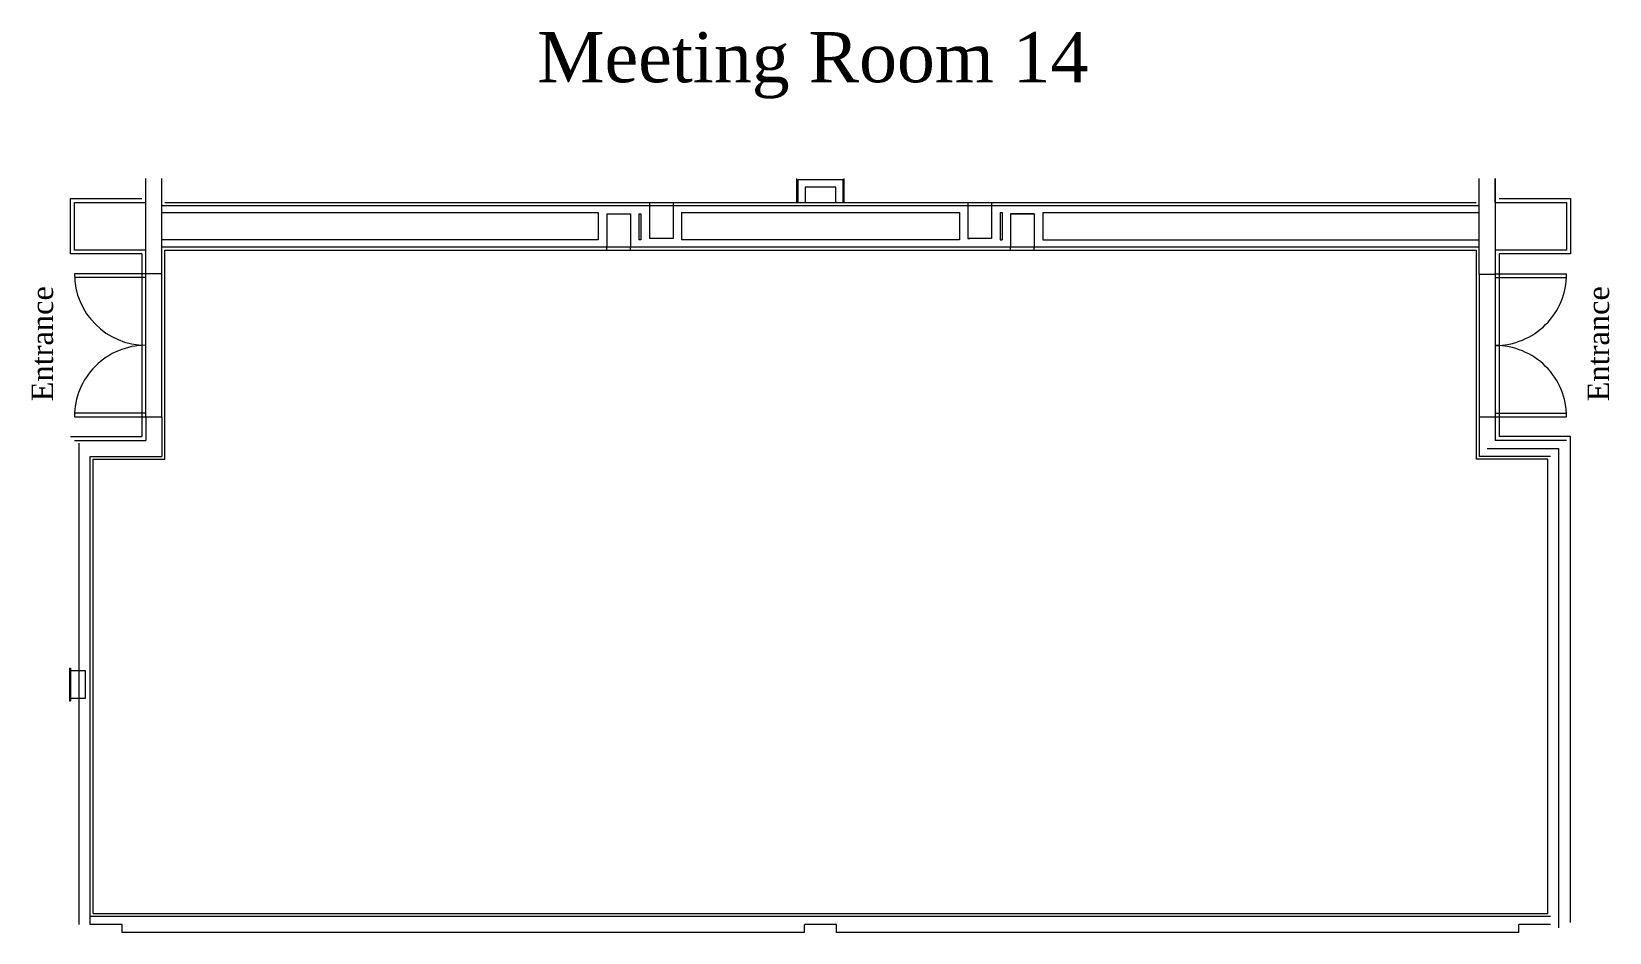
# Model space of a CAD drawing. Header units: inches. Extents: x 850 to 1645, y 8350 to 8804.
import ezdxf

# ---------------------------------------------------------------- set-up
doc = ezdxf.new("R2010")
doc.units = ezdxf.units.IN
doc.header["$LTSCALE"] = 4.8
doc.header["$MEASUREMENT"] = 0
doc.layers.get('0').update_dxf_attribs({"lineweight": 15})
for name, color, linetype, lineweight in [('A-DOOR', 2, 'Continuous', 15), ('A-FLOR-HRAL', 5, 'Continuous', 15), ('A-WALL-FI1H', 25, 'Continuous', 15), ('A-WALL-FNSH', 251, 'Continuous', 15), ('A-WALL-FULL', 7, 'Continuous', 15), ('A-WALL-FULL-ACC', 6, 'Continuous', 15), ('A-WALL-HEAD', 14, 'Continuous', 15), ('None', 7, 'Continuous', 5), ('P-EQPM', 7, 'Continuous', 15)]:
    doc.layers.add(name, color=color, linetype=linetype, lineweight=lineweight)
doc.styles.add('Times New Roman', font='Times New Roman')
doc.styles.add('Times New Roman (bold)', font='Times New Roman')

# ---------------------------------------------------------------- blocks, each defined once
blk = doc.blocks.new('Group-1')
at = {"color": 7, "linetype": 'Continuous', "lineweight": 15}
blk.add_lwpolyline([(-371.59, 163.83), (-335.59, 163.83), (-335.59, 165.58), (-371.59, 165.58), (-371.59, 165.58, 0.414205), (-335.59, 129.58), (-335.59, 129.58, 0.414214), (-371.59, 93.58), (-335.59, 93.58), (-335.59, 95.33), (-371.59, 95.33)], format="xyb", dxfattribs=at)
blk = doc.blocks.new('Group-2-1')
at = {"color": 7, "linetype": 'Continuous', "lineweight": 15}
blk.add_lwpolyline([(380.41, 95.21), (344.41, 95.21), (344.41, 93.46), (380.41, 93.46, 0.414214), (344.41, 129.46, 0.414214), (380.41, 165.46), (344.41, 165.46), (344.41, 163.71), (380.41, 163.71)], format="xyb", dxfattribs=at)
blk = doc.blocks.new('FEVC')
at = {"layer": 'P-EQPM', "color": 7, "linetype": 'Continuous', "lineweight": 15}
for p, q in [((-8.25, 0.5), (-8.25, 0)), ((8.25, 0.5), (-8.25, 0.5)), ((8.25, 0), (-8.25, 0)), ((8.25, 0.5), (8.25, 0))]:
    blk.add_line(p, q, dxfattribs=at)
blk.add_lwpolyline([(-7, 0), (7, 0), (7, -7.5), (-7, -7.5)], close=True, dxfattribs=at)
blk = doc.blocks.new('Group-3-1')
at = {"layer": 'A-WALL-FI1H', "color": 7, "linetype": 'Continuous', "lineweight": 5}
blk.add_lwpolyline([(340.41, 77.58), (376.41, 77.58), (376.41, -164.06)], dxfattribs=at)
at = {"layer": 'A-WALL-FNSH', "color": 7, "linetype": 'Continuous', "lineweight": 15}
for p, q in [((-7.59, 213.58), (-7.59, 201.58)), ((16.41, 201.58), (16.41, 213.58)), ((-373.59, 203.58), (-337.59, 203.58)), ((-373.59, 175.58), (-373.59, 203.58)), ((-326.09, 201.58), (334.91, 201.58)), ((-81.84, 201.58), (-81.84, 200.08)), ((-69.84, 201.58), (-69.84, 200.08)), ((78.66, 201.58), (78.66, 200.08)), ((90.66, 201.58), (90.66, 200.08)), ((346.41, 203.58), (382.41, 203.58)), ((382.41, 203.58), (382.41, 175.58)), ((-337.59, 175.58), (-373.59, 175.58)), ((-337.59, 175.58), (-337.59, 83.58)), ((-326.09, 72.08), (-326.09, 177.58)), ((-326.09, 177.58), (334.91, 177.58)), ((-103.34, 177.58), (-103.34, 179.08)), ((-91.34, 177.58), (-91.34, 179.08)), ((100.16, 177.58), (100.16, 179.08)), ((112.16, 177.58), (112.16, 179.08)), ((334.91, 177.58), (334.91, 72.08)), ((382.41, 175.58), (346.41, 175.58)), ((346.41, 175.58), (346.41, 83.58)), ((-373.59, 83.58), (-337.59, 83.58)), ((382.41, 83.58), (346.41, 83.58)), ((382.41, -161.42), (382.41, 83.58)), ((-362.09, 72.08), (-326.09, 72.08)), ((-362.09, -156.92), (-362.09, 72.08)), ((370.91, 72.08), (334.91, 72.08)), ((370.91, -156.92), (370.91, 72.08)), ((-362.09, -156.92), (370.91, -156.92))]:
    blk.add_line(p, q, dxfattribs=at)
at = {"layer": 'A-WALL-FULL', "color": 7, "linetype": 'Continuous', "lineweight": 15}
for p, q in [((15.78, 212.95), (-6.97, 212.95)), ((-6.97, 212.95), (-6.97, 201.58)), ((-3.34, 209.33), (-3.34, 201.58)), ((12.16, 209.33), (-3.34, 209.33)), ((12.16, 201.58), (12.16, 209.33)), ((15.78, 201.58), (15.78, 212.95)), ((-327.59, 200.08), (-69.86, 200.08)), ((-81.84, 200.08), (-81.84, 183.33)), ((-69.86, 200.08), (67.73, 200.08)), ((-69.84, 200.08), (-69.84, 183.33)), ((67.73, 200.08), (336.41, 200.08)), ((78.66, 200.08), (78.66, 183.33)), ((90.66, 200.08), (90.66, 183.33)), ((-327.59, 196.45), (-107.59, 196.45)), ((-107.59, 196.45), (-107.59, 182.7)), ((-103.34, 195.83), (-103.34, 179.08)), ((-103.34, 195.83), (-91.34, 195.83)), ((-91.34, 195.83), (-91.34, 179.08)), ((-87.09, 195.83), (-86.09, 195.83)), ((-87.09, 195.83), (-87.09, 182.7)), ((-86.09, 195.83), (-86.09, 182.7)), ((-65.59, 196.45), (-65.59, 182.7)), ((-65.59, 196.45), (74.41, 196.45)), ((74.41, 196.45), (74.41, 182.7)), ((94.91, 196.45), (94.91, 182.7)), ((94.91, 196.45), (95.91, 196.45)), ((95.91, 196.45), (95.91, 182.7)), ((100.16, 195.83), (100.16, 179.08)), ((112.16, 195.83), (100.16, 195.83)), ((100.16, 195.83), (112.16, 195.83)), ((112.16, 195.83), (112.16, 179.08)), ((116.41, 196.45), (116.41, 182.7)), ((116.41, 196.45), (336.41, 196.45)), ((-69.84, 183.33), (-81.84, 183.33)), ((78.66, 183.33), (79.73, 183.33)), ((90.66, 183.33), (78.66, 183.33)), ((-107.59, 182.7), (-327.59, 182.7)), ((-86.11, 179.08), (-327.59, 179.08)), ((-86.09, 182.7), (-87.09, 182.7)), ((95.98, 179.08), (-86.11, 179.08)), ((27.6, 182.7), (-65.59, 182.7)), ((74.41, 182.7), (-53.61, 182.7)), ((94.91, 182.7), (95.91, 182.7)), ((336.41, 179.08), (95.98, 179.08)), ((116.41, 182.7), (336.41, 182.7))]:
    blk.add_line(p, q, dxfattribs=at)
at = {"layer": 'A-WALL-FULL-ACC', "color": 7, "linetype": 'Continuous', "lineweight": 15}
for p, q in [((-335.59, 165.58), (-335.59, 213.69)), ((-327.59, 165.58), (-327.59, 213.69)), ((336.41, 165.46), (336.41, 213.69)), ((344.41, 201.58), (344.41, 213.69)), ((344.41, 213.69), (344.41, 165.46)), ((-371.59, 201.58), (-335.59, 201.58)), ((-371.59, 177.58), (-371.59, 201.58)), ((-347.59, 201.58), (-335.59, 201.58)), ((344.41, 201.58), (380.41, 201.58)), ((380.41, 201.58), (380.41, 177.58)), ((-335.59, 177.58), (-371.59, 177.58)), ((380.41, 177.58), (344.41, 177.58)), ((-327.59, 165.58), (-335.59, 165.58)), ((336.41, 165.46), (344.41, 165.46)), ((-335.59, 93.58), (-335.59, 81.58)), ((-335.59, 93.58), (-327.59, 93.58)), ((-327.59, 93.58), (-327.59, 73.58)), ((336.41, 93.46), (344.41, 93.46)), ((336.41, 93.46), (336.41, 73.58)), ((344.41, 93.46), (344.41, 81.58)), ((-371.59, 81.58), (-335.59, 81.58)), ((-369.19, -162.42), (-369.19, 80.18)), ((380.41, 81.58), (344.41, 81.58)), ((-363.59, -162.42), (-363.59, 73.58)), ((-363.59, 73.58), (-327.59, 73.58)), ((372.41, 73.58), (336.41, 73.58)), ((372.41, -158.42), (-363.59, -158.42)), ((-347.59, -162.42), (-363.59, -162.42)), ((-347.59, -166.42), (-347.59, -162.42)), ((-3.59, -166.42), (-347.59, -166.42)), ((-3.59, -166.42), (-3.59, -162.42)), ((12.41, -162.42), (-3.59, -162.42)), ((12.41, -166.42), (12.41, -162.42)), ((356.41, -166.42), (12.41, -166.42)), ((372.41, -162.42), (356.41, -162.42)), ((356.41, -166.42), (356.41, -162.42))]:
    blk.add_line(p, q, dxfattribs=at)
at = {"layer": 'A-WALL-HEAD', "color": 7, "linetype": 'Continuous', "lineweight": 15}
for p, q in [((-335.59, 93.58), (-335.59, 165.58)), ((-327.59, 93.58), (-327.59, 165.58)), ((336.41, 165.46), (336.41, 93.46)), ((344.41, 165.46), (344.41, 93.46))]:
    blk.add_line(p, q, dxfattribs=at)
at = {"layer": 'A-DOOR', "color": 7}
for name in ['Group-1', 'Group-2-1']:
    blk.add_blockref(name, (0, 0), dxfattribs=at)
at = {"layer": 'P-EQPM', "color": 7, "rotation": 90}
blk.add_blockref('FEVC', (-373.59, -41.42), dxfattribs=at)

msp = doc.modelspace()

# ---------------------------------------------------------------- block references
at = {"layer": 'None', "color": 7}
msp.add_blockref('Group-3-1', (1243.03, 8516.69), dxfattribs=at)

# ---------------------------------------------------------------- texts
at = {"layer": 'A-FLOR-HRAL', "color": 7, "insert": (1104.67, 8804.12), "char_height": 25.2778, "attachment_point": 1, "line_spacing_factor": 1.049861, "style": 'Times New Roman (bold)'}
msp.add_mtext('Meeting Room 14', dxfattribs=at)
at = {"layer": 'A-FLOR-HRAL', "color": 7, "char_height": 10.833, "attachment_point": 1, "rotation": 90, "line_spacing_factor": 1.049861, "style": 'Times New Roman'}
for insert in [(849.84, 8617.95), (1634.07, 8617.95)]:
    msp.add_mtext('Entrance', dxfattribs=dict(at, insert=insert))

doc.saveas('drawing.dxf')
